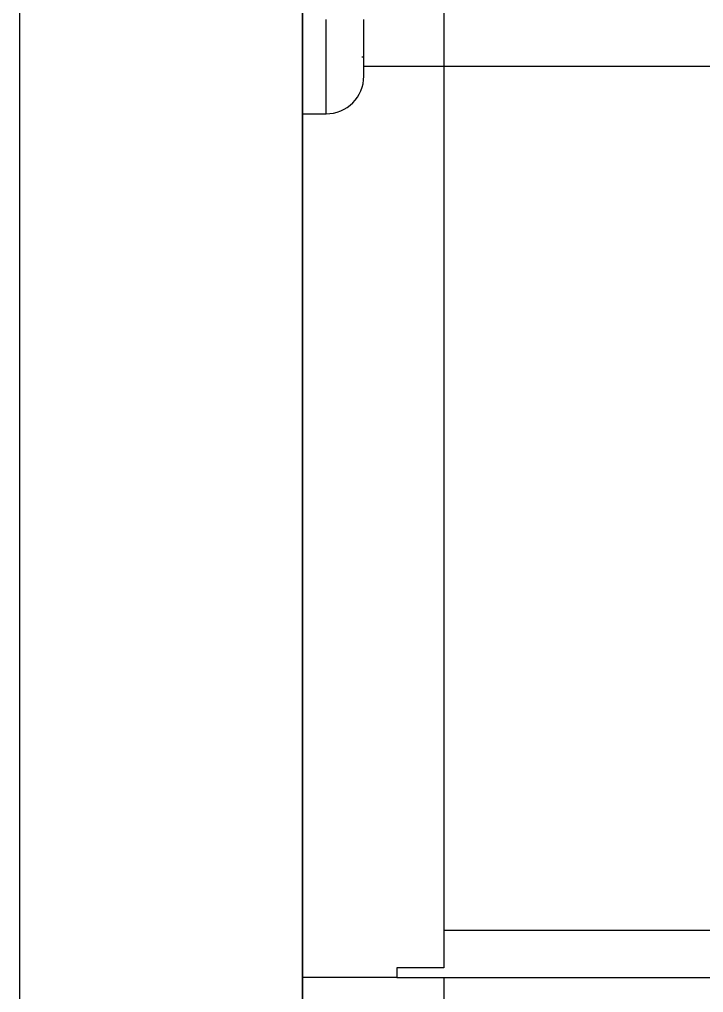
# Model space of a CAD drawing. Header units: inches. Extents: x 24920 to 61775, y 10942 to 38819.
# Drawn here: x 48565 to 48637.5, y 29428.3 to 29531.4 of the extents above; entities that cross this region are included whole.
import ezdxf

# ---------------------------------------------------------------- set-up
doc = ezdxf.new("R2010")
doc.units = ezdxf.units.IN
doc.header["$MEASUREMENT"] = 0
for name, color, linetype in [('DS-FINISH', 20, 'Continuous'), ('FF-FIXT', 2, 'Continuous'), ('WALL', 2, 'Continuous')]:
    doc.layers.add(name, color=color, linetype=linetype)

# ---------------------------------------------------------------- blocks, each defined once
blk = doc.blocks.new('A$C345957AA')
at = {"layer": 'FF-FIXT'}
for p, q in [((-195, 15), (200, 15)), ((175, 5), (175, 15)), ((175, 5), (175, -100)), ((-174, 0), (147.56, 0)), ((170, 0), (170, -95))]:
    blk.add_line(p, q, dxfattribs=at)
blk.add_lwpolyline([(-195, 15), (-195, 15), (-195, 10), (-200, 10), (-200, -5), (-180, -5), (-180, 0), (-175, 0), (-175, 5), (-174, 5), (-174, 0), (174, 0), (174, 5), (175, 5), (175, 0), (180, 0), (180, -5), (200, -5), (200, 10), (195, 10), (195, 15), (200, 15)], dxfattribs=at)
blk = doc.blocks.new('ssgeg')
at = {"layer": 'DS-FINISH', "color": 3}
blk.add_line((48824.97, 28779.41, 0), (48824.97, 31379.4), dxfattribs=at)
at = {"layer": 'FF-FIXT', "color": 8, "ltscale": 3}
for p, q in [((48824.96, 29345.93), (48824.96, 29355.93)), ((48827.46, 29345.93), (48827.46, 29355.93)), ((48831.46, 29351.93), (48831.26, 29351.93)), ((48872.96, 29350.93), (48831.46, 29350.93)), ((48824.96, 29345.93), (48827.46, 29345.93))]:
    blk.add_line(p, q, dxfattribs=at)
blk.add_arc((48827.46, 29349.93), 4, 269.9988, 359.9988, dxfattribs=at)
blk.add_open_spline([(48831.46, 29349.93), (48831.46, 29349.93), (48831.46, 29349.93), (48831.46, 29349.95), (48831.46, 29349.97), (48831.46, 29350), (48831.46, 29350.06), (48831.46, 29350.18), (48831.46, 29350.38), (48831.46, 29350.63), (48831.46, 29351.03), (48831.46, 29351.66), (48831.46, 29352.42), (48831.46, 29353.1), (48831.46, 29353.63), (48831.46, 29354.18), (48831.46, 29354.69), (48831.46, 29355.14), (48831.46, 29355.54), (48831.46, 29355.8), (48831.46, 29355.93)], degree=3, knots=[0, 0, 0, 0, 0.025062, 0.050062, 0.075037, 0.100027, 0.125071, 0.187556, 0.2501, 0.312585, 0.375129, 0.500007, 0.624885, 0.68737, 0.749914, 0.812399, 0.874943, 0.91662, 0.958245, 1, 1, 1, 1], dxfattribs=at)
at = {"layer": 'WALL', "color": 4}
blk.add_line((48794.97, 31409.4, 0), (48794.97, 28749.72, 0), dxfattribs=at)
at = {"layer": 'FF-FIXT', "ltscale": 3, "xscale": -1, "rotation": 89.99877853851476}
blk.add_blockref('A$C345957AA', (48839.96, 29429.43), dxfattribs=at)

msp = doc.modelspace()

# ---------------------------------------------------------------- block references
msp.add_blockref('ssgeg', (-230, 175.5))

doc.saveas('drawing.dxf')
